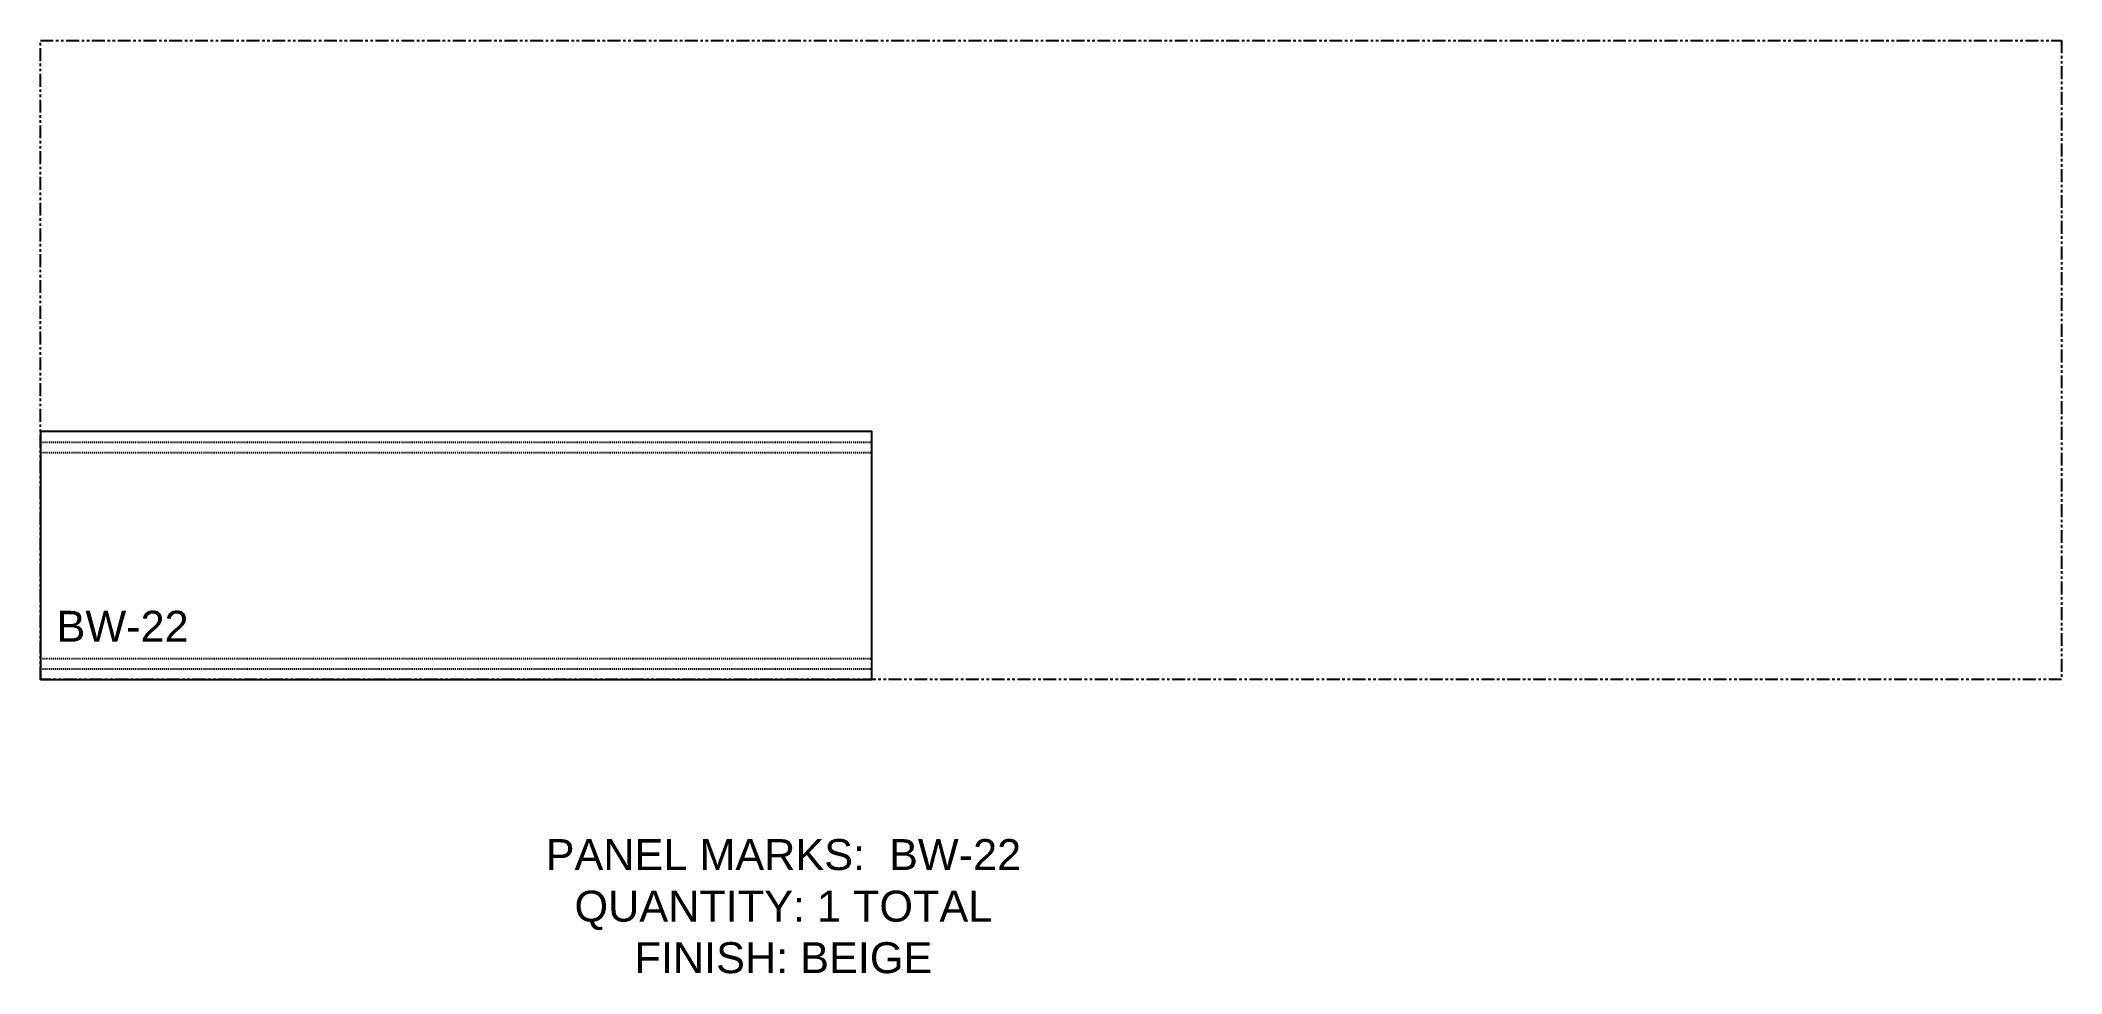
# Model space of a CAD drawing. Header units: inches. Extents: x 0 to 196, y -29 to 62.
import ezdxf

# ---------------------------------------------------------------- set-up
doc = ezdxf.new("R2010")
doc.units = ezdxf.units.IN
doc.header["$MEASUREMENT"] = 0
doc.linetypes.add('HIDDEN', pattern=[0.375, 0.25, -0.125])
doc.linetypes.add('PHANTOM', pattern=[2.5, 1.25, -0.25, 0.25, -0.25, 0.25, -0.25])
for name, color, linetype in [('DETAILS', 7, 'Continuous'), ('ROUT', 1, 'HIDDEN'), ('SHEET', 5, 'PHANTOM'), ('TEXT', 2, 'PHANTOM')]:
    doc.layers.add(name, color=color, linetype=linetype)
doc.styles.get("Standard").update_dxf_attribs({"font": 'arial.ttf'})

msp = doc.modelspace()

# ---------------------------------------------------------------- linework, layer by layer
at = {"layer": 'DETAILS', "ltscale": 0.25}
msp.add_lwpolyline([(0, 24.06), (0, 0), (80.62, 0), (80.62, 24.06)], close=True, dxfattribs=at)
at = {"layer": 'ROUT', "ltscale": 0.25}
for p, q in [((0, 23.03), (80.62, 23.03)), ((0, 22.03), (80.62, 22.03)), ((0, 2.03), (80.62, 2.03)), ((0, 1.03), (80.62, 1.03))]:
    msp.add_line(p, q, dxfattribs=at)
at = {"layer": 'SHEET'}
msp.add_lwpolyline([(0, 62), (196, 62), (196, 0), (0, 0)], close=True, dxfattribs=at)

# ---------------------------------------------------------------- texts
at = {"layer": 'TEXT', "char_height": 3, "attachment_point": 5}
for s, insert in [('BW-22', (7.97, 5.16)), ('PANEL MARKS:  BW-22\\PQUANTITY: 1 TOTAL\\PFINISH: BEIGE', (72.05, -22.01))]:
    msp.add_mtext_dynamic_manual_height_columns(s, width=199.7409, gutter_width=1, heights=[0], dxfattribs=dict(at, insert=insert))

doc.saveas('drawing.dxf')
